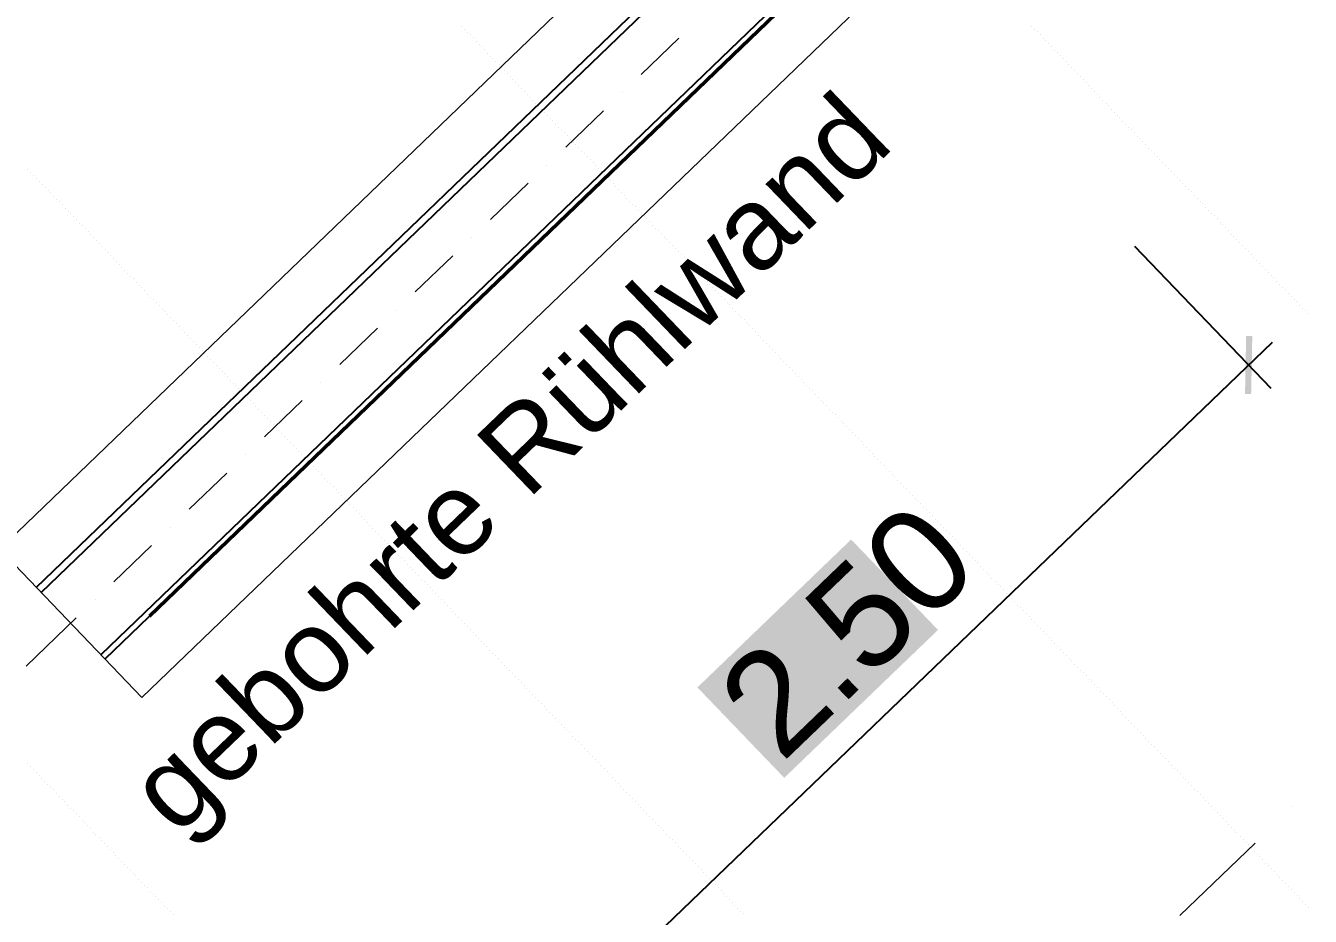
# Model space of a CAD drawing. Header units: metres. Extents: x 2687650.8 to 2687727.1, y 1234407.3 to 1234484.3.
# Drawn here: x 2687701.394 to 2687704.517, y 1234447.757 to 1234449.921 of the extents above; entities that cross this region are included whole.
import ezdxf

# ---------------------------------------------------------------- set-up
doc = ezdxf.new("R2010")
doc.units = ezdxf.units.M
for name, color, linetype in [('PDF_0', 7, 'Continuous'), ('PDF_A__BEML', 7, 'Continuous'), ('PDF_E_BETON', 7, 'Continuous'), ('PDF_Ebene 2', 7, 'Continuous'), ('PDF_Text', 7, 'Continuous')]:
    doc.layers.add(name, color=color, linetype=linetype)
doc.layers.add('PDF__Parzellengrenze', color=7, linetype='Continuous', true_color=0x7f7f7f)
doc.layers.add('PDF_E_Schnitte_1_50', color=7, linetype='Continuous', true_color=0x7f7f7f)
doc.styles.add('PDF Arial', font='arial.ttf')

# ---------------------------------------------------------------- blocks, each defined once
blk = doc.blocks.new('A$C1c84ec86')
at = {"layer": 'PDF_0', "transparency": 33554559}
blk.add_hatch(color=256, dxfattribs=at).paths.add_polyline_path([(4027.88, 3561.57), (4028.93, 3562.62), (4018.99, 3572.57), (4017.93, 3571.51)])
at = {"layer": 'PDF_A__BEML', "true_color": 0xffffff, "transparency": 33554559}
blk.add_hatch(color=7, dxfattribs=at).paths.add_polyline_path([(3987.02, 3416.15), (4017.5, 3416.15), (4017.5, 3468.01), (3987.02, 3468.01)])
at = {"layer": 'PDF__Parzellengrenze', "lineweight": 18}
for points in [[(4108.31, 3500.39), (4108.31, 3500.39)], [(4108.31, 3462.29), (4108.31, 3487.69)]]:
    blk.add_lwpolyline(points, dxfattribs=at)
at = {"layer": 'PDF_A__BEML', "lineweight": 25}
for points in [[(4023.43, 3309.04), (4023.43, 3575.11)], [(3983.43, 3567.07), (4031.26, 3567.07)]]:
    blk.add_lwpolyline(points, dxfattribs=at)
at = {"layer": 'PDF_E_BETON', "lineweight": 18}
blk.add_lwpolyline([(3845.2, 3317.09), (3845.2, 3567.07), (3895.16, 3567.07), (3895.16, 3317.09)], close=True, dxfattribs=at)
at = {"layer": 'PDF_E_Schnitte_1_50', "color": 160, "lineweight": 25, "true_color": 0x3333ff}
for points in [[(3858.12, 3317.09), (3858.12, 4136.25), (3882.25, 4136.25), (3882.25, 3317.09)], [(3859.81, 3317.09), (3859.81, 4136.25)], [(3880.77, 4136.25), (3880.77, 3317.09)]]:
    blk.add_lwpolyline(points, dxfattribs=at)
at = {"layer": 'PDF_E_Schnitte_1_50', "color": 7, "lineweight": 50}
blk.add_lwpolyline([(3882.25, 3332.12), (3882.25, 4136.25), (4133.08, 4136.25)], dxfattribs=at)
at = {"layer": 'PDF_E_Schnitte_1_50', "color": 7, "lineweight": 20}
for points in [[(3870.18, 3509.5), (3870.18, 3522.2)], [(3870.18, 3503.15), (3870.18, 3503.15)], [(3870.18, 3484.09), (3870.18, 3496.8)], [(3870.18, 3477.74), (3870.18, 3477.74)], [(3870.18, 3458.69), (3870.18, 3471.39)], [(3870.18, 3452.34), (3870.18, 3452.34)], [(3870.18, 3433.29), (3870.18, 3445.99)], [(3870.18, 3426.94), (3870.18, 3426.94)], [(3870.18, 3407.89), (3870.18, 3420.59)], [(3870.18, 3401.54), (3870.18, 3401.54)], [(3870.18, 3382.49), (3870.18, 3395.19)], [(3870.18, 3376.14), (3870.18, 3376.14)], [(3870.18, 3357.09), (3870.18, 3369.79)], [(3870.18, 3350.74), (3870.18, 3350.74)], [(3870.18, 3331.69), (3870.18, 3344.39)], [(3870.18, 3325.34), (3870.18, 3325.34)], [(3870.18, 3302.06), (3870.18, 3318.99)]]:
    blk.add_lwpolyline(points, dxfattribs=at)
at = {"layer": 'PDF_Ebene 2', "lineweight": 20}
for points in [[(3927.54, 3586.12), (3927.54, 3586.12)], [(3928.6, 3586.12), (3928.6, 3586.12)], [(3929.45, 3586.12), (3929.45, 3586.12)], [(3930.51, 3586.12), (3930.51, 3586.12)], [(3931.57, 3586.12), (3931.57, 3586.12)], [(3932.41, 3586.12), (3932.41, 3586.12)], [(3933.47, 3586.12), (3933.47, 3586.12)], [(3934.53, 3586.12), (3934.53, 3586.12)], [(3935.59, 3586.12), (3935.59, 3586.12)], [(3936.43, 3586.12), (3936.43, 3586.12)], [(3937.49, 3586.12), (3937.49, 3586.12)], [(3938.55, 3586.12), (3938.55, 3586.12)], [(3939.61, 3586.12), (3939.61, 3586.12)], [(3940.46, 3586.12), (3940.46, 3586.12)], [(3941.51, 3586.12), (3941.51, 3586.12)], [(3942.57, 3586.12), (3942.57, 3586.12)], [(3943.42, 3586.12), (3943.42, 3586.12)], [(3944.48, 3586.12), (3944.48, 3586.12)], [(3945.54, 3586.12), (3945.54, 3586.12)], [(3946.59, 3586.12), (3946.59, 3586.12)], [(3947.44, 3586.12), (3947.44, 3586.12)], [(3948.5, 3586.12), (3948.5, 3586.12)], [(3949.56, 3586.12), (3949.56, 3586.12)], [(3950.62, 3586.12), (3950.62, 3586.12)], [(3951.46, 3586.12), (3951.46, 3586.12)], [(3952.52, 3586.12), (3952.52, 3586.12)], [(3953.58, 3586.12), (3953.58, 3586.12)], [(3954.43, 3586.12), (3954.43, 3586.12)], [(3955.48, 3586.12), (3955.48, 3586.12)], [(3956.54, 3586.12), (3956.54, 3586.12)], [(3957.6, 3586.12), (3957.6, 3586.12)], [(3958.45, 3586.12), (3958.45, 3586.12)], [(3959.51, 3586.12), (3959.51, 3586.12)], [(3960.56, 3586.12), (3960.56, 3586.12)], [(3961.62, 3586.12), (3961.62, 3586.12)], [(3962.47, 3586.12), (3962.47, 3586.12)], [(3963.53, 3586.12), (3963.53, 3586.12)], [(3964.59, 3586.12), (3964.59, 3586.12)], [(3965.43, 3586.12), (3965.43, 3586.12)], [(3966.49, 3586.12), (3966.49, 3586.12)], [(3967.55, 3586.12), (3967.55, 3586.12)], [(3968.61, 3586.12), (3968.61, 3586.12)], [(3969.46, 3586.12), (3969.46, 3586.12)], [(3970.51, 3586.12), (3970.51, 3586.12)], [(3971.57, 3586.12), (3971.57, 3586.12)], [(3972.42, 3586.12), (3972.42, 3586.12)], [(3973.48, 3586.12), (3973.48, 3586.12)], [(3974.54, 3586.12), (3974.54, 3586.12)], [(3975.59, 3586.12), (3975.59, 3586.12)], [(3976.44, 3586.12), (3976.44, 3586.12)], [(3977.5, 3586.12), (3977.5, 3586.12)], [(3978.56, 3586.12), (3978.56, 3586.12)], [(3979.62, 3586.12), (3979.62, 3586.12)], [(3980.46, 3586.12), (3980.46, 3586.12)], [(3981.52, 3586.12), (3981.52, 3586.12)], [(3982.58, 3586.12), (3982.58, 3586.12)], [(3983.43, 3586.12), (3983.43, 3586.12)], [(3984.48, 3586.12), (3984.48, 3586.12)], [(3985.54, 3586.12), (3985.54, 3586.12)], [(3986.6, 3586.12), (3986.6, 3586.12)], [(3987.45, 3586.12), (3987.45, 3586.12)], [(3988.51, 3586.12), (3988.51, 3586.12)], [(3989.56, 3586.12), (3989.56, 3586.12)], [(3990.62, 3586.12), (3990.62, 3586.12)], [(3991.47, 3586.12), (3991.47, 3586.12)], [(3992.53, 3586.12), (3992.53, 3586.12)], [(3993.59, 3586.12), (3993.59, 3586.12)], [(3994.43, 3586.12), (3994.43, 3586.12)], [(3995.49, 3586.12), (3995.49, 3586.12)], [(3996.55, 3586.12), (3996.55, 3586.12)], [(3997.61, 3586.12), (3997.61, 3586.12)], [(3998.45, 3586.12), (3998.45, 3586.12)], [(3999.51, 3586.12), (3999.51, 3586.12)], [(4000.57, 3586.12), (4000.57, 3586.12)], [(4001.63, 3586.12), (4001.63, 3586.12)], [(4002.48, 3586.12), (4002.48, 3586.12)], [(4003.53, 3586.12), (4003.53, 3586.12)], [(4004.59, 3586.12), (4004.59, 3586.12)], [(4005.44, 3586.12), (4005.44, 3586.12)], [(4006.5, 3586.12), (4006.5, 3586.12)], [(4007.56, 3586.12), (4007.56, 3586.12)], [(4008.61, 3586.12), (4008.61, 3586.12)], [(4009.46, 3586.12), (4009.46, 3586.12)], [(4010.52, 3586.12), (4010.52, 3586.12)], [(4011.58, 3586.12), (4011.58, 3586.12)], [(4012.42, 3586.12), (4012.42, 3586.12)], [(4013.48, 3586.12), (4013.48, 3586.12)], [(4014.54, 3586.12), (4014.54, 3586.12)], [(4015.6, 3586.12), (4015.6, 3586.12)], [(4016.45, 3586.12), (4016.45, 3586.12)], [(4017.5, 3586.12), (4017.5, 3586.12)], [(4018.56, 3586.12), (4018.56, 3586.12)], [(4019.62, 3586.12), (4019.62, 3586.12)], [(4020.47, 3586.12), (4020.47, 3586.12)], [(4021.53, 3586.12), (4021.53, 3586.12)], [(4022.58, 3586.12), (4022.58, 3586.12)], [(4023.43, 3586.12), (4023.43, 3586.12)], [(4024.49, 3586.12), (4024.49, 3586.12)], [(3831.45, 3486.21), (3831.45, 3486.21)], [(3832.5, 3486.21), (3832.5, 3486.21)], [(3833.56, 3486.21), (3833.56, 3486.21)], [(3834.41, 3486.21), (3834.41, 3486.21)], [(3835.47, 3486.21), (3835.47, 3486.21)], [(3836.53, 3486.21), (3836.53, 3486.21)], [(3837.58, 3486.21), (3837.58, 3486.21)], [(3838.43, 3486.21), (3838.43, 3486.21)], [(3839.49, 3486.21), (3839.49, 3486.21)], [(3840.55, 3486.21), (3840.55, 3486.21)], [(3841.61, 3486.21), (3841.61, 3486.21)], [(3842.45, 3486.21), (3842.45, 3486.21)], [(3843.51, 3486.21), (3843.51, 3486.21)], [(3844.57, 3486.21), (3844.57, 3486.21)], [(3845.42, 3486.21), (3845.42, 3486.21)], [(3846.47, 3486.21), (3846.47, 3486.21)], [(3847.53, 3486.21), (3847.53, 3486.21)], [(3848.59, 3486.21), (3848.59, 3486.21)], [(3849.44, 3486.21), (3849.44, 3486.21)], [(3850.5, 3486.21), (3850.5, 3486.21)], [(3851.55, 3486.21), (3851.55, 3486.21)], [(3852.4, 3486.21), (3852.4, 3486.21)], [(3853.46, 3486.21), (3853.46, 3486.21)], [(3854.52, 3486.21), (3854.52, 3486.21)], [(3855.58, 3486.21), (3855.58, 3486.21)], [(3856.42, 3486.21), (3856.42, 3486.21)], [(3857.48, 3486.21), (3857.48, 3486.21)], [(3858.54, 3486.21), (3858.54, 3486.21)], [(3859.6, 3486.21), (3859.6, 3486.21)], [(3860.44, 3486.21), (3860.44, 3486.21)], [(3861.5, 3486.21), (3861.5, 3486.21)], [(3862.56, 3486.21), (3862.56, 3486.21)], [(3863.41, 3486.21), (3863.41, 3486.21)], [(3864.47, 3486.21), (3864.47, 3486.21)], [(3865.52, 3486.21), (3865.52, 3486.21)], [(3866.58, 3486.21), (3866.58, 3486.21)], [(3867.43, 3486.21), (3867.43, 3486.21)], [(3868.49, 3486.21), (3868.49, 3486.21)], [(3869.55, 3486.21), (3869.55, 3486.21)], [(3870.6, 3486.21), (3870.6, 3486.21)], [(3871.45, 3486.21), (3871.45, 3486.21)], [(3872.51, 3486.21), (3872.51, 3486.21)], [(3873.57, 3486.21), (3873.57, 3486.21)], [(3874.42, 3486.21), (3874.42, 3486.21)], [(3875.47, 3486.21), (3875.47, 3486.21)], [(3876.53, 3486.21), (3876.53, 3486.21)], [(3877.59, 3486.21), (3877.59, 3486.21)], [(3878.44, 3486.21), (3878.44, 3486.21)], [(3879.5, 3486.21), (3879.5, 3486.21)], [(3880.55, 3486.21), (3880.55, 3486.21)], [(3881.61, 3486.21), (3881.61, 3486.21)], [(3882.46, 3486.21), (3882.46, 3486.21)], [(3883.52, 3486.21), (3883.52, 3486.21)], [(3884.58, 3486.21), (3884.58, 3486.21)], [(3885.42, 3486.21), (3885.42, 3486.21)], [(3886.48, 3486.21), (3886.48, 3486.21)], [(3887.54, 3486.21), (3887.54, 3486.21)], [(3888.6, 3486.21), (3888.6, 3486.21)], [(3889.44, 3486.21), (3889.44, 3486.21)], [(3890.5, 3486.21), (3890.5, 3486.21)], [(3891.56, 3486.21), (3891.56, 3486.21)], [(3892.41, 3486.21), (3892.41, 3486.21)], [(3893.47, 3486.21), (3893.47, 3486.21)], [(3894.52, 3486.21), (3894.52, 3486.21)], [(3895.58, 3486.21), (3895.58, 3486.21)], [(3896.43, 3486.21), (3896.43, 3486.21)], [(3897.49, 3486.21), (3897.49, 3486.21)], [(3898.55, 3486.21), (3898.55, 3486.21)], [(3899.6, 3486.21), (3899.6, 3486.21)], [(3900.45, 3486.21), (3900.45, 3486.21)], [(3901.51, 3486.21), (3901.51, 3486.21)], [(3902.57, 3486.21), (3902.57, 3486.21)], [(3903.41, 3486.21), (3903.41, 3486.21)], [(3904.47, 3486.21), (3904.47, 3486.21)], [(3905.53, 3486.21), (3905.53, 3486.21)], [(3906.59, 3486.21), (3906.59, 3486.21)], [(3907.44, 3486.21), (3907.44, 3486.21)], [(3908.49, 3486.21), (3908.49, 3486.21)], [(3909.55, 3486.21), (3909.55, 3486.21)], [(3910.61, 3486.21), (3910.61, 3486.21)], [(3911.46, 3486.21), (3911.46, 3486.21)], [(3912.52, 3486.21), (3912.52, 3486.21)], [(3913.57, 3486.21), (3913.57, 3486.21)], [(3914.42, 3486.21), (3914.42, 3486.21)], [(3915.48, 3486.21), (3915.48, 3486.21)], [(3916.54, 3486.21), (3916.54, 3486.21)], [(3917.6, 3486.21), (3917.6, 3486.21)], [(3918.44, 3486.21), (3918.44, 3486.21)], [(3919.5, 3486.21), (3919.5, 3486.21)], [(3920.56, 3486.21), (3920.56, 3486.21)], [(3921.62, 3486.21), (3921.62, 3486.21)], [(3922.46, 3486.21), (3922.46, 3486.21)], [(3923.52, 3486.21), (3923.52, 3486.21)], [(3924.58, 3486.21), (3924.58, 3486.21)], [(3925.43, 3486.21), (3925.43, 3486.21)], [(3926.49, 3486.21), (3926.49, 3486.21)], [(3927.54, 3486.21), (3927.54, 3486.21)], [(3928.6, 3486.21), (3928.6, 3486.21)], [(3929.45, 3486.21), (3929.45, 3486.21)], [(3930.51, 3486.21), (3930.51, 3486.21)], [(3931.57, 3486.21), (3931.57, 3486.21)], [(3932.41, 3486.21), (3932.41, 3486.21)], [(3933.47, 3486.21), (3933.47, 3486.21)], [(3934.53, 3486.21), (3934.53, 3486.21)], [(3935.59, 3486.21), (3935.59, 3486.21)], [(3936.43, 3486.21), (3936.43, 3486.21)], [(3937.49, 3486.21), (3937.49, 3486.21)], [(3938.55, 3486.21), (3938.55, 3486.21)], [(3939.61, 3486.21), (3939.61, 3486.21)], [(3940.46, 3486.21), (3940.46, 3486.21)], [(3941.51, 3486.21), (3941.51, 3486.21)], [(3942.57, 3486.21), (3942.57, 3486.21)], [(3943.42, 3486.21), (3943.42, 3486.21)], [(3944.48, 3486.21), (3944.48, 3486.21)], [(3945.54, 3486.21), (3945.54, 3486.21)], [(3946.59, 3486.21), (3946.59, 3486.21)], [(3947.44, 3486.21), (3947.44, 3486.21)], [(3948.5, 3486.21), (3948.5, 3486.21)], [(3949.56, 3486.21), (3949.56, 3486.21)], [(3950.62, 3486.21), (3950.62, 3486.21)], [(3951.46, 3486.21), (3951.46, 3486.21)], [(3952.52, 3486.21), (3952.52, 3486.21)], [(3953.58, 3486.21), (3953.58, 3486.21)], [(3954.43, 3486.21), (3954.43, 3486.21)], [(3955.48, 3486.21), (3955.48, 3486.21)], [(3956.54, 3486.21), (3956.54, 3486.21)], [(3957.6, 3486.21), (3957.6, 3486.21)], [(3958.45, 3486.21), (3958.45, 3486.21)], [(3959.51, 3486.21), (3959.51, 3486.21)], [(3960.56, 3486.21), (3960.56, 3486.21)], [(3961.62, 3486.21), (3961.62, 3486.21)], [(3962.47, 3486.21), (3962.47, 3486.21)], [(3963.53, 3486.21), (3963.53, 3486.21)], [(3964.59, 3486.21), (3964.59, 3486.21)], [(3965.43, 3486.21), (3965.43, 3486.21)], [(3966.49, 3486.21), (3966.49, 3486.21)], [(3967.55, 3486.21), (3967.55, 3486.21)], [(3968.61, 3486.21), (3968.61, 3486.21)], [(3969.46, 3486.21), (3969.46, 3486.21)], [(3970.51, 3486.21), (3970.51, 3486.21)], [(3971.57, 3486.21), (3971.57, 3486.21)], [(3972.42, 3486.21), (3972.42, 3486.21)], [(3973.48, 3486.21), (3973.48, 3486.21)], [(3974.54, 3486.21), (3974.54, 3486.21)], [(3975.59, 3486.21), (3975.59, 3486.21)], [(3976.44, 3486.21), (3976.44, 3486.21)], [(3977.5, 3486.21), (3977.5, 3486.21)], [(3978.56, 3486.21), (3978.56, 3486.21)], [(3979.62, 3486.21), (3979.62, 3486.21)], [(3980.46, 3486.21), (3980.46, 3486.21)], [(3981.52, 3486.21), (3981.52, 3486.21)], [(3982.58, 3486.21), (3982.58, 3486.21)], [(3983.43, 3486.21), (3983.43, 3486.21)], [(3984.48, 3486.21), (3984.48, 3486.21)], [(3985.54, 3486.21), (3985.54, 3486.21)], [(3986.6, 3486.21), (3986.6, 3486.21)], [(3987.45, 3486.21), (3987.45, 3486.21)], [(3988.51, 3486.21), (3988.51, 3486.21)], [(3989.56, 3486.21), (3989.56, 3486.21)], [(3990.62, 3486.21), (3990.62, 3486.21)], [(3991.47, 3486.21), (3991.47, 3486.21)], [(3992.53, 3486.21), (3992.53, 3486.21)], [(3993.59, 3486.21), (3993.59, 3486.21)], [(3994.43, 3486.21), (3994.43, 3486.21)], [(3995.49, 3486.21), (3995.49, 3486.21)], [(3996.55, 3486.21), (3996.55, 3486.21)], [(3997.61, 3486.21), (3997.61, 3486.21)], [(3998.45, 3486.21), (3998.45, 3486.21)], [(3999.51, 3486.21), (3999.51, 3486.21)], [(4000.57, 3486.21), (4000.57, 3486.21)], [(4001.63, 3486.21), (4001.63, 3486.21)], [(4002.48, 3486.21), (4002.48, 3486.21)], [(4003.53, 3486.21), (4003.53, 3486.21)], [(4004.59, 3486.21), (4004.59, 3486.21)], [(4005.44, 3486.21), (4005.44, 3486.21)], [(4006.5, 3486.21), (4006.5, 3486.21)], [(4007.56, 3486.21), (4007.56, 3486.21)], [(4008.61, 3486.21), (4008.61, 3486.21)], [(4009.46, 3486.21), (4009.46, 3486.21)], [(4010.52, 3486.21), (4010.52, 3486.21)], [(4011.58, 3486.21), (4011.58, 3486.21)], [(4012.42, 3486.21), (4012.42, 3486.21)], [(4013.48, 3486.21), (4013.48, 3486.21)], [(4014.54, 3486.21), (4014.54, 3486.21)], [(4015.6, 3486.21), (4015.6, 3486.21)], [(4016.45, 3486.21), (4016.45, 3486.21)], [(4017.5, 3486.21), (4017.5, 3486.21)], [(4018.56, 3486.21), (4018.56, 3486.21)], [(4019.62, 3486.21), (4019.62, 3486.21)], [(4020.47, 3486.21), (4020.47, 3486.21)], [(4021.53, 3486.21), (4021.53, 3486.21)], [(4022.58, 3486.21), (4022.58, 3486.21)], [(4023.43, 3486.21), (4023.43, 3486.21)], [(4024.49, 3486.21), (4024.49, 3486.21)], [(4025.55, 3486.21), (4025.55, 3486.21)], [(4026.61, 3486.21), (4026.61, 3486.21)], [(4027.45, 3486.21), (4027.45, 3486.21)], [(4028.51, 3486.21), (4028.51, 3486.21)], [(4029.57, 3486.21), (4029.57, 3486.21)], [(4030.63, 3486.21), (4030.63, 3486.21)], [(4031.47, 3486.21), (4031.47, 3486.21)], [(4032.53, 3486.21), (4032.53, 3486.21)], [(4033.59, 3486.21), (4033.59, 3486.21)], [(4034.44, 3486.21), (4034.44, 3486.21)], [(4035.5, 3486.21), (4035.5, 3486.21)], [(4036.55, 3486.21), (4036.55, 3486.21)], [(4037.61, 3486.21), (4037.61, 3486.21)], [(4038.46, 3486.21), (4038.46, 3486.21)], [(4039.52, 3486.21), (4039.52, 3486.21)], [(4040.58, 3486.21), (4040.58, 3486.21)], [(4041.63, 3486.21), (4041.63, 3486.21)], [(4042.48, 3486.21), (4042.48, 3486.21)], [(4043.54, 3486.21), (4043.54, 3486.21)], [(4044.6, 3486.21), (4044.6, 3486.21)], [(4045.44, 3486.21), (4045.44, 3486.21)], [(4046.5, 3486.21), (4046.5, 3486.21)], [(4047.56, 3486.21), (4047.56, 3486.21)], [(4048.62, 3486.21), (4048.62, 3486.21)], [(4049.47, 3486.21), (4049.47, 3486.21)], [(4050.52, 3486.21), (4050.52, 3486.21)], [(4051.58, 3486.21), (4051.58, 3486.21)], [(4052.43, 3486.21), (4052.43, 3486.21)], [(4053.49, 3486.21), (4053.49, 3486.21)], [(4054.55, 3486.21), (4054.55, 3486.21)], [(4055.6, 3486.21), (4055.6, 3486.21)], [(4056.45, 3486.21), (4056.45, 3486.21)], [(4057.51, 3486.21), (4057.51, 3486.21)], [(4058.57, 3486.21), (4058.57, 3486.21)], [(4059.63, 3486.21), (4059.63, 3486.21)], [(4060.47, 3486.21), (4060.47, 3486.21)], [(4061.53, 3486.21), (4061.53, 3486.21)], [(4062.59, 3486.21), (4062.59, 3486.21)], [(4063.44, 3486.21), (4063.44, 3486.21)], [(4064.5, 3486.21), (4064.5, 3486.21)], [(4065.55, 3486.21), (4065.55, 3486.21)], [(4066.61, 3486.21), (4066.61, 3486.21)], [(4067.46, 3486.21), (4067.46, 3486.21)], [(4068.52, 3486.21), (4068.52, 3486.21)], [(4069.58, 3486.21), (4069.58, 3486.21)], [(4070.63, 3486.21), (4070.63, 3486.21)], [(4071.48, 3486.21), (4071.48, 3486.21)], [(4072.54, 3486.21), (4072.54, 3486.21)], [(4073.6, 3486.21), (4073.6, 3486.21)], [(4074.44, 3486.21), (4074.44, 3486.21)], [(4075.5, 3486.21), (4075.5, 3486.21)], [(4076.56, 3486.21), (4076.56, 3486.21)], [(4077.62, 3486.21), (4077.62, 3486.21)], [(4078.47, 3486.21), (4078.47, 3486.21)], [(4079.52, 3486.21), (4079.52, 3486.21)], [(4080.58, 3486.21), (4080.58, 3486.21)], [(4081.64, 3486.21), (4081.64, 3486.21)], [(4082.49, 3486.21), (4082.49, 3486.21)], [(4083.55, 3486.21), (4083.55, 3486.21)], [(4084.6, 3486.21), (4084.6, 3486.21)], [(4085.45, 3486.21), (4085.45, 3486.21)], [(4086.51, 3486.21), (4086.51, 3486.21)], [(4087.57, 3486.21), (4087.57, 3486.21)], [(4088.63, 3486.21), (4088.63, 3486.21)], [(4089.47, 3486.21), (4089.47, 3486.21)], [(4090.53, 3486.21), (4090.53, 3486.21)], [(4091.59, 3486.21), (4091.59, 3486.21)], [(4092.44, 3486.21), (4092.44, 3486.21)], [(4093.49, 3486.21), (4093.49, 3486.21)], [(4094.55, 3486.21), (4094.55, 3486.21)], [(4095.61, 3486.21), (4095.61, 3486.21)], [(4096.46, 3486.21), (4096.46, 3486.21)], [(4097.52, 3486.21), (4097.52, 3486.21)], [(4098.57, 3486.21), (4098.57, 3486.21)], [(4099.63, 3486.21), (4099.63, 3486.21)], [(4100.48, 3486.21), (4100.48, 3486.21)], [(4101.54, 3486.21), (4101.54, 3486.21)], [(4102.6, 3486.21), (4102.6, 3486.21)], [(4103.44, 3486.21), (4103.44, 3486.21)], [(4104.5, 3486.21), (4104.5, 3486.21)], [(4105.56, 3486.21), (4105.56, 3486.21)], [(4106.62, 3486.21), (4106.62, 3486.21)], [(4107.46, 3486.21), (4107.46, 3486.21)], [(4108.52, 3486.21), (4108.52, 3486.21)], [(4109.58, 3486.21), (4109.58, 3486.21)], [(4110.64, 3486.21), (4110.64, 3486.21)], [(4111.49, 3486.21), (4111.49, 3486.21)], [(4112.54, 3486.21), (4112.54, 3486.21)], [(4113.6, 3486.21), (4113.6, 3486.21)], [(4114.45, 3486.21), (4114.45, 3486.21)], [(4115.51, 3486.21), (4115.51, 3486.21)], [(4116.57, 3486.21), (4116.57, 3486.21)], [(4117.62, 3486.21), (4117.62, 3486.21)], [(4118.47, 3486.21), (4118.47, 3486.21)], [(4119.53, 3486.21), (4119.53, 3486.21)], [(4120.59, 3486.21), (4120.59, 3486.21)], [(4121.65, 3486.21), (4121.65, 3486.21)], [(4122.49, 3486.21), (4122.49, 3486.21)], [(4123.55, 3486.21), (4123.55, 3486.21)], [(4124.61, 3486.21), (4124.61, 3486.21)], [(4125.46, 3486.21), (4125.46, 3486.21)], [(4126.51, 3486.21), (4126.51, 3486.21)], [(4127.57, 3486.21), (4127.57, 3486.21)], [(4128.63, 3486.21), (4128.63, 3486.21)], [(3783.4, 3386.09), (3783.4, 3386.09)], [(3784.46, 3386.09), (3784.46, 3386.09)], [(3785.51, 3386.09), (3785.51, 3386.09)], [(3786.57, 3386.09), (3786.57, 3386.09)], [(3787.42, 3386.09), (3787.42, 3386.09)], [(3788.48, 3386.09), (3788.48, 3386.09)], [(3789.54, 3386.09), (3789.54, 3386.09)], [(3790.59, 3386.09), (3790.59, 3386.09)], [(3791.44, 3386.09), (3791.44, 3386.09)], [(3792.5, 3386.09), (3792.5, 3386.09)], [(3793.56, 3386.09), (3793.56, 3386.09)], [(3794.4, 3386.09), (3794.4, 3386.09)], [(3795.46, 3386.09), (3795.46, 3386.09)], [(3796.52, 3386.09), (3796.52, 3386.09)], [(3797.58, 3386.09), (3797.58, 3386.09)], [(3798.43, 3386.09), (3798.43, 3386.09)], [(3799.48, 3386.09), (3799.48, 3386.09)], [(3800.54, 3386.09), (3800.54, 3386.09)], [(3801.6, 3386.09), (3801.6, 3386.09)], [(3802.45, 3386.09), (3802.45, 3386.09)], [(3803.51, 3386.09), (3803.51, 3386.09)], [(3804.56, 3386.09), (3804.56, 3386.09)], [(3805.41, 3386.09), (3805.41, 3386.09)], [(3806.47, 3386.09), (3806.47, 3386.09)], [(3807.53, 3386.09), (3807.53, 3386.09)], [(3808.59, 3386.09), (3808.59, 3386.09)], [(3809.43, 3386.09), (3809.43, 3386.09)], [(3810.49, 3386.09), (3810.49, 3386.09)], [(3811.55, 3386.09), (3811.55, 3386.09)], [(3812.4, 3386.09), (3812.4, 3386.09)], [(3813.45, 3386.09), (3813.45, 3386.09)], [(3814.51, 3386.09), (3814.51, 3386.09)], [(3815.57, 3386.09), (3815.57, 3386.09)], [(3816.42, 3386.09), (3816.42, 3386.09)], [(3817.48, 3386.09), (3817.48, 3386.09)], [(3818.53, 3386.09), (3818.53, 3386.09)], [(3819.59, 3386.09), (3819.59, 3386.09)], [(3820.44, 3386.09), (3820.44, 3386.09)], [(3821.5, 3386.09), (3821.5, 3386.09)], [(3822.56, 3386.09), (3822.56, 3386.09)], [(3823.4, 3386.09), (3823.4, 3386.09)], [(3824.46, 3386.09), (3824.46, 3386.09)], [(3825.52, 3386.09), (3825.52, 3386.09)], [(3826.58, 3386.09), (3826.58, 3386.09)], [(3827.42, 3386.09), (3827.42, 3386.09)], [(3828.48, 3386.09), (3828.48, 3386.09)], [(3829.54, 3386.09), (3829.54, 3386.09)], [(3830.6, 3386.09), (3830.6, 3386.09)], [(3831.45, 3386.09), (3831.45, 3386.09)], [(3832.5, 3386.09), (3832.5, 3386.09)], [(3833.56, 3386.09), (3833.56, 3386.09)], [(3834.41, 3386.09), (3834.41, 3386.09)], [(3835.47, 3386.09), (3835.47, 3386.09)], [(3836.53, 3386.09), (3836.53, 3386.09)], [(3837.58, 3386.09), (3837.58, 3386.09)], [(3838.43, 3386.09), (3838.43, 3386.09)], [(3839.49, 3386.09), (3839.49, 3386.09)], [(3840.55, 3386.09), (3840.55, 3386.09)], [(3841.61, 3386.09), (3841.61, 3386.09)], [(3842.45, 3386.09), (3842.45, 3386.09)], [(3843.51, 3386.09), (3843.51, 3386.09)], [(3844.57, 3386.09), (3844.57, 3386.09)], [(3845.42, 3386.09), (3845.42, 3386.09)], [(3846.47, 3386.09), (3846.47, 3386.09)], [(3847.53, 3386.09), (3847.53, 3386.09)], [(3848.59, 3386.09), (3848.59, 3386.09)], [(3849.44, 3386.09), (3849.44, 3386.09)], [(3850.5, 3386.09), (3850.5, 3386.09)], [(3851.55, 3386.09), (3851.55, 3386.09)], [(3852.4, 3386.09), (3852.4, 3386.09)], [(3853.46, 3386.09), (3853.46, 3386.09)], [(3854.52, 3386.09), (3854.52, 3386.09)], [(3855.58, 3386.09), (3855.58, 3386.09)], [(3856.42, 3386.09), (3856.42, 3386.09)], [(3857.48, 3386.09), (3857.48, 3386.09)], [(3858.54, 3386.09), (3858.54, 3386.09)], [(3859.6, 3386.09), (3859.6, 3386.09)], [(3860.44, 3386.09), (3860.44, 3386.09)], [(3861.5, 3386.09), (3861.5, 3386.09)], [(3862.56, 3386.09), (3862.56, 3386.09)], [(3863.41, 3386.09), (3863.41, 3386.09)], [(3864.47, 3386.09), (3864.47, 3386.09)], [(3865.52, 3386.09), (3865.52, 3386.09)], [(3866.58, 3386.09), (3866.58, 3386.09)], [(3867.43, 3386.09), (3867.43, 3386.09)], [(3868.49, 3386.09), (3868.49, 3386.09)], [(3869.55, 3386.09), (3869.55, 3386.09)], [(3870.6, 3386.09), (3870.6, 3386.09)], [(3871.45, 3386.09), (3871.45, 3386.09)], [(3872.51, 3386.09), (3872.51, 3386.09)], [(3873.57, 3386.09), (3873.57, 3386.09)], [(3874.42, 3386.09), (3874.42, 3386.09)], [(3875.47, 3386.09), (3875.47, 3386.09)], [(3876.53, 3386.09), (3876.53, 3386.09)], [(3877.59, 3386.09), (3877.59, 3386.09)], [(3878.44, 3386.09), (3878.44, 3386.09)], [(3879.5, 3386.09), (3879.5, 3386.09)], [(3880.55, 3386.09), (3880.55, 3386.09)], [(3881.61, 3386.09), (3881.61, 3386.09)], [(3882.46, 3386.09), (3882.46, 3386.09)], [(3883.52, 3386.09), (3883.52, 3386.09)], [(3884.58, 3386.09), (3884.58, 3386.09)], [(3885.42, 3386.09), (3885.42, 3386.09)], [(3886.48, 3386.09), (3886.48, 3386.09)], [(3887.54, 3386.09), (3887.54, 3386.09)], [(3888.6, 3386.09), (3888.6, 3386.09)], [(3889.44, 3386.09), (3889.44, 3386.09)], [(3890.5, 3386.09), (3890.5, 3386.09)], [(3891.56, 3386.09), (3891.56, 3386.09)], [(3892.41, 3386.09), (3892.41, 3386.09)], [(3893.47, 3386.09), (3893.47, 3386.09)], [(3894.52, 3386.09), (3894.52, 3386.09)], [(3895.58, 3386.09), (3895.58, 3386.09)], [(3896.43, 3386.09), (3896.43, 3386.09)], [(3897.49, 3386.09), (3897.49, 3386.09)], [(3898.55, 3386.09), (3898.55, 3386.09)], [(3899.6, 3386.09), (3899.6, 3386.09)], [(3900.45, 3386.09), (3900.45, 3386.09)], [(3901.51, 3386.09), (3901.51, 3386.09)], [(3902.57, 3386.09), (3902.57, 3386.09)], [(3903.41, 3386.09), (3903.41, 3386.09)], [(3904.47, 3386.09), (3904.47, 3386.09)], [(3905.53, 3386.09), (3905.53, 3386.09)], [(3906.59, 3386.09), (3906.59, 3386.09)], [(3907.44, 3386.09), (3907.44, 3386.09)], [(3908.49, 3386.09), (3908.49, 3386.09)], [(3909.55, 3386.09), (3909.55, 3386.09)], [(3910.61, 3386.09), (3910.61, 3386.09)], [(3911.46, 3386.09), (3911.46, 3386.09)], [(3912.52, 3386.09), (3912.52, 3386.09)], [(3913.57, 3386.09), (3913.57, 3386.09)], [(3914.42, 3386.09), (3914.42, 3386.09)], [(3915.48, 3386.09), (3915.48, 3386.09)], [(3916.54, 3386.09), (3916.54, 3386.09)], [(3917.6, 3386.09), (3917.6, 3386.09)], [(3918.44, 3386.09), (3918.44, 3386.09)], [(3919.5, 3386.09), (3919.5, 3386.09)], [(3920.56, 3386.09), (3920.56, 3386.09)], [(3921.62, 3386.09), (3921.62, 3386.09)], [(3922.46, 3386.09), (3922.46, 3386.09)], [(3923.52, 3386.09), (3923.52, 3386.09)], [(3924.58, 3386.09), (3924.58, 3386.09)], [(3925.43, 3386.09), (3925.43, 3386.09)], [(3926.49, 3386.09), (3926.49, 3386.09)], [(3927.54, 3386.09), (3927.54, 3386.09)], [(3928.6, 3386.09), (3928.6, 3386.09)], [(3929.45, 3386.09), (3929.45, 3386.09)], [(3930.51, 3386.09), (3930.51, 3386.09)], [(3931.57, 3386.09), (3931.57, 3386.09)], [(3932.41, 3386.09), (3932.41, 3386.09)], [(3933.47, 3386.09), (3933.47, 3386.09)], [(3934.53, 3386.09), (3934.53, 3386.09)], [(3935.59, 3386.09), (3935.59, 3386.09)], [(3936.43, 3386.09), (3936.43, 3386.09)], [(3937.49, 3386.09), (3937.49, 3386.09)], [(3938.55, 3386.09), (3938.55, 3386.09)], [(3939.61, 3386.09), (3939.61, 3386.09)], [(3940.46, 3386.09), (3940.46, 3386.09)], [(3941.51, 3386.09), (3941.51, 3386.09)], [(3942.57, 3386.09), (3942.57, 3386.09)], [(3943.42, 3386.09), (3943.42, 3386.09)], [(3944.48, 3386.09), (3944.48, 3386.09)], [(3945.54, 3386.09), (3945.54, 3386.09)], [(3946.59, 3386.09), (3946.59, 3386.09)], [(3947.44, 3386.09), (3947.44, 3386.09)], [(3948.5, 3386.09), (3948.5, 3386.09)], [(3949.56, 3386.09), (3949.56, 3386.09)], [(3950.62, 3386.09), (3950.62, 3386.09)], [(3951.46, 3386.09), (3951.46, 3386.09)], [(3952.52, 3386.09), (3952.52, 3386.09)], [(3953.58, 3386.09), (3953.58, 3386.09)], [(3954.43, 3386.09), (3954.43, 3386.09)], [(3955.48, 3386.09), (3955.48, 3386.09)], [(3956.54, 3386.09), (3956.54, 3386.09)], [(3957.6, 3386.09), (3957.6, 3386.09)], [(3958.45, 3386.09), (3958.45, 3386.09)], [(3959.51, 3386.09), (3959.51, 3386.09)], [(3960.56, 3386.09), (3960.56, 3386.09)], [(3961.62, 3386.09), (3961.62, 3386.09)], [(3962.47, 3386.09), (3962.47, 3386.09)], [(3963.53, 3386.09), (3963.53, 3386.09)], [(3964.59, 3386.09), (3964.59, 3386.09)], [(3965.43, 3386.09), (3965.43, 3386.09)], [(3966.49, 3386.09), (3966.49, 3386.09)], [(3967.55, 3386.09), (3967.55, 3386.09)], [(3968.61, 3386.09), (3968.61, 3386.09)], [(3969.46, 3386.09), (3969.46, 3386.09)], [(3970.51, 3386.09), (3970.51, 3386.09)], [(3971.57, 3386.09), (3971.57, 3386.09)], [(3972.42, 3386.09), (3972.42, 3386.09)], [(3973.48, 3386.09), (3973.48, 3386.09)], [(3974.54, 3386.09), (3974.54, 3386.09)], [(3975.59, 3386.09), (3975.59, 3386.09)], [(3976.44, 3386.09), (3976.44, 3386.09)], [(3977.5, 3386.09), (3977.5, 3386.09)], [(3978.56, 3386.09), (3978.56, 3386.09)], [(3979.62, 3386.09), (3979.62, 3386.09)], [(3980.46, 3386.09), (3980.46, 3386.09)], [(3981.52, 3386.09), (3981.52, 3386.09)], [(3982.58, 3386.09), (3982.58, 3386.09)], [(3983.43, 3386.09), (3983.43, 3386.09)], [(3984.48, 3386.09), (3984.48, 3386.09)], [(3985.54, 3386.09), (3985.54, 3386.09)], [(3986.6, 3386.09), (3986.6, 3386.09)], [(3987.45, 3386.09), (3987.45, 3386.09)], [(3988.51, 3386.09), (3988.51, 3386.09)], [(3989.56, 3386.09), (3989.56, 3386.09)], [(3990.62, 3386.09), (3990.62, 3386.09)], [(3991.47, 3386.09), (3991.47, 3386.09)], [(3992.53, 3386.09), (3992.53, 3386.09)], [(3993.59, 3386.09), (3993.59, 3386.09)], [(3994.43, 3386.09), (3994.43, 3386.09)], [(3995.49, 3386.09), (3995.49, 3386.09)], [(3996.55, 3386.09), (3996.55, 3386.09)], [(3997.61, 3386.09), (3997.61, 3386.09)], [(3998.45, 3386.09), (3998.45, 3386.09)], [(3999.51, 3386.09), (3999.51, 3386.09)], [(4000.57, 3386.09), (4000.57, 3386.09)], [(4001.63, 3386.09), (4001.63, 3386.09)], [(4002.48, 3386.09), (4002.48, 3386.09)], [(4003.53, 3386.09), (4003.53, 3386.09)], [(4004.59, 3386.09), (4004.59, 3386.09)], [(4005.44, 3386.09), (4005.44, 3386.09)], [(4006.5, 3386.09), (4006.5, 3386.09)], [(4007.56, 3386.09), (4007.56, 3386.09)], [(4008.61, 3386.09), (4008.61, 3386.09)], [(4009.46, 3386.09), (4009.46, 3386.09)], [(4010.52, 3386.09), (4010.52, 3386.09)], [(4011.58, 3386.09), (4011.58, 3386.09)], [(4012.42, 3386.09), (4012.42, 3386.09)], [(4013.48, 3386.09), (4013.48, 3386.09)], [(4014.54, 3386.09), (4014.54, 3386.09)], [(4015.6, 3386.09), (4015.6, 3386.09)], [(4016.45, 3386.09), (4016.45, 3386.09)], [(4017.5, 3386.09), (4017.5, 3386.09)], [(4018.56, 3386.09), (4018.56, 3386.09)], [(4019.62, 3386.09), (4019.62, 3386.09)], [(4020.47, 3386.09), (4020.47, 3386.09)], [(4021.53, 3386.09), (4021.53, 3386.09)], [(4022.58, 3386.09), (4022.58, 3386.09)], [(4023.43, 3386.09), (4023.43, 3386.09)], [(4024.49, 3386.09), (4024.49, 3386.09)], [(4025.55, 3386.09), (4025.55, 3386.09)], [(4026.61, 3386.09), (4026.61, 3386.09)], [(4027.45, 3386.09), (4027.45, 3386.09)], [(4028.51, 3386.09), (4028.51, 3386.09)], [(4029.57, 3386.09), (4029.57, 3386.09)], [(4030.63, 3386.09), (4030.63, 3386.09)], [(4031.47, 3386.09), (4031.47, 3386.09)], [(4032.53, 3386.09), (4032.53, 3386.09)], [(4033.59, 3386.09), (4033.59, 3386.09)], [(4034.44, 3386.09), (4034.44, 3386.09)], [(3887.54, 3285.97), (3887.54, 3285.97)], [(3888.6, 3285.97), (3888.6, 3285.97)], [(3889.44, 3285.97), (3889.44, 3285.97)], [(3890.5, 3285.97), (3890.5, 3285.97)], [(3891.56, 3285.97), (3891.56, 3285.97)], [(3892.41, 3285.97), (3892.41, 3285.97)], [(3893.47, 3285.97), (3893.47, 3285.97)], [(3894.52, 3285.97), (3894.52, 3285.97)], [(3895.58, 3285.97), (3895.58, 3285.97)], [(3896.43, 3285.97), (3896.43, 3285.97)], [(3897.49, 3285.97), (3897.49, 3285.97)], [(3898.55, 3285.97), (3898.55, 3285.97)], [(3899.6, 3285.97), (3899.6, 3285.97)], [(3900.45, 3285.97), (3900.45, 3285.97)], [(3901.51, 3285.97), (3901.51, 3285.97)], [(3902.57, 3285.97), (3902.57, 3285.97)], [(3903.41, 3285.97), (3903.41, 3285.97)], [(3904.47, 3285.97), (3904.47, 3285.97)], [(3905.53, 3285.97), (3905.53, 3285.97)], [(3906.59, 3285.97), (3906.59, 3285.97)], [(3907.44, 3285.97), (3907.44, 3285.97)], [(3908.49, 3285.97), (3908.49, 3285.97)], [(3909.55, 3285.97), (3909.55, 3285.97)], [(3910.61, 3285.97), (3910.61, 3285.97)], [(3911.46, 3285.97), (3911.46, 3285.97)], [(3912.52, 3285.97), (3912.52, 3285.97)], [(3913.57, 3285.97), (3913.57, 3285.97)], [(3914.42, 3285.97), (3914.42, 3285.97)], [(3915.48, 3285.97), (3915.48, 3285.97)], [(3916.54, 3285.97), (3916.54, 3285.97)], [(3917.6, 3285.97), (3917.6, 3285.97)], [(3918.44, 3285.97), (3918.44, 3285.97)], [(3919.5, 3285.97), (3919.5, 3285.97)], [(3920.56, 3285.97), (3920.56, 3285.97)], [(3921.62, 3285.97), (3921.62, 3285.97)], [(3922.46, 3285.97), (3922.46, 3285.97)], [(3923.52, 3285.97), (3923.52, 3285.97)], [(3924.58, 3285.97), (3924.58, 3285.97)], [(3925.43, 3285.97), (3925.43, 3285.97)], [(3926.49, 3285.97), (3926.49, 3285.97)], [(3927.54, 3285.97), (3927.54, 3285.97)], [(3928.6, 3285.97), (3928.6, 3285.97)], [(3929.45, 3285.97), (3929.45, 3285.97)], [(3930.51, 3285.97), (3930.51, 3285.97)], [(3931.57, 3285.97), (3931.57, 3285.97)], [(3932.41, 3285.97), (3932.41, 3285.97)], [(3933.47, 3285.97), (3933.47, 3285.97)], [(3934.53, 3285.97), (3934.53, 3285.97)], [(3935.59, 3285.97), (3935.59, 3285.97)], [(3936.43, 3285.97), (3936.43, 3285.97)], [(3937.49, 3285.97), (3937.49, 3285.97)], [(3938.55, 3285.97), (3938.55, 3285.97)]]:
    blk.add_lwpolyline(points, dxfattribs=at)
at = {"layer": 'PDF_Text', "attachment_point": 7, "rotation": 90, "style": 'PDF Arial'}
for s, insert, char_height in [('gebohrte Rühlwand', (3931.72, 3299.73), 20.001), ('2.50', (4014.95, 3418.05), 25.001)]:
    blk.add_mtext(s, dxfattribs=dict(at, insert=insert, char_height=char_height))

msp = doc.modelspace()

# ---------------------------------------------------------------- block references
at = {"xscale": 0.01, "yscale": 0.01, "zscale": 0.01, "rotation": 313.8734409291175}
msp.add_blockref('A$C1c84ec86', (2687650.7677, 1234453.3784), dxfattribs=at)

doc.saveas('drawing.dxf')
